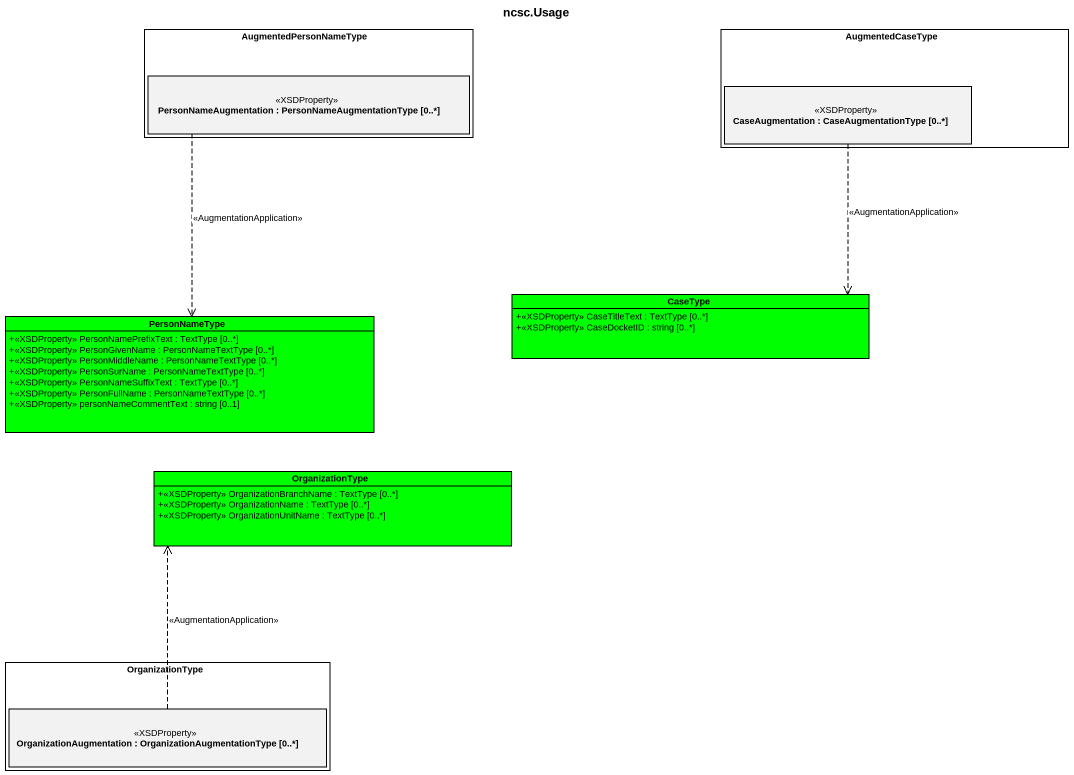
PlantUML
@startuml
title ncsc.Usage
allowmixing
hide circle
hide empty members
skinparam classAttributeIconSize 0
rectangle AugmentedPersonNameType {
  rectangle "PersonNameAugmentation : PersonNameAugmentationType [0..*]" as PersonNameAugmentation <<XSDProperty>>
}
rectangle AugmentedCaseType {
  rectangle "CaseAugmentation : CaseAugmentationType [0..*]" as CaseAugmentation <<XSDProperty>>
}
class PersonNameType #00FF00 {
  +<<XSDProperty>> PersonNamePrefixText : TextType [0..*]
  +<<XSDProperty>> PersonGivenName : PersonNameTextType [0..*]
  +<<XSDProperty>> PersonMiddleName : PersonNameTextType [0..*]
  +<<XSDProperty>> PersonSurName : PersonNameTextType [0..*]
  +<<XSDProperty>> PersonNameSuffixText : TextType [0..*]
  +<<XSDProperty>> PersonFullName : PersonNameTextType [0..*]
  +<<XSDProperty>> personNameCommentText : string [0..1]
}
class CaseType #00FF00 {
  +<<XSDProperty>> CaseTitleText : TextType [0..*]
  +<<XSDProperty>> CaseDocketID : string [0..*]
}
class OrganizationType #00FF00 {
  +<<XSDProperty>> OrganizationBranchName : TextType [0..*]
  +<<XSDProperty>> OrganizationName : TextType [0..*]
  +<<XSDProperty>> OrganizationUnitName : TextType [0..*]
}
rectangle "OrganizationType" as OrganizationType_2 {
  rectangle "OrganizationAugmentation : OrganizationAugmentationType [0..*]" as OrganizationAugmentation <<XSDProperty>>
}
PersonNameAugmentation ..> PersonNameType : <<AugmentationApplication>>
CaseAugmentation ..> CaseType : <<AugmentationApplication>>
OrganizationAugmentation .up.> OrganizationType : <<AugmentationApplication>>
@enduml
